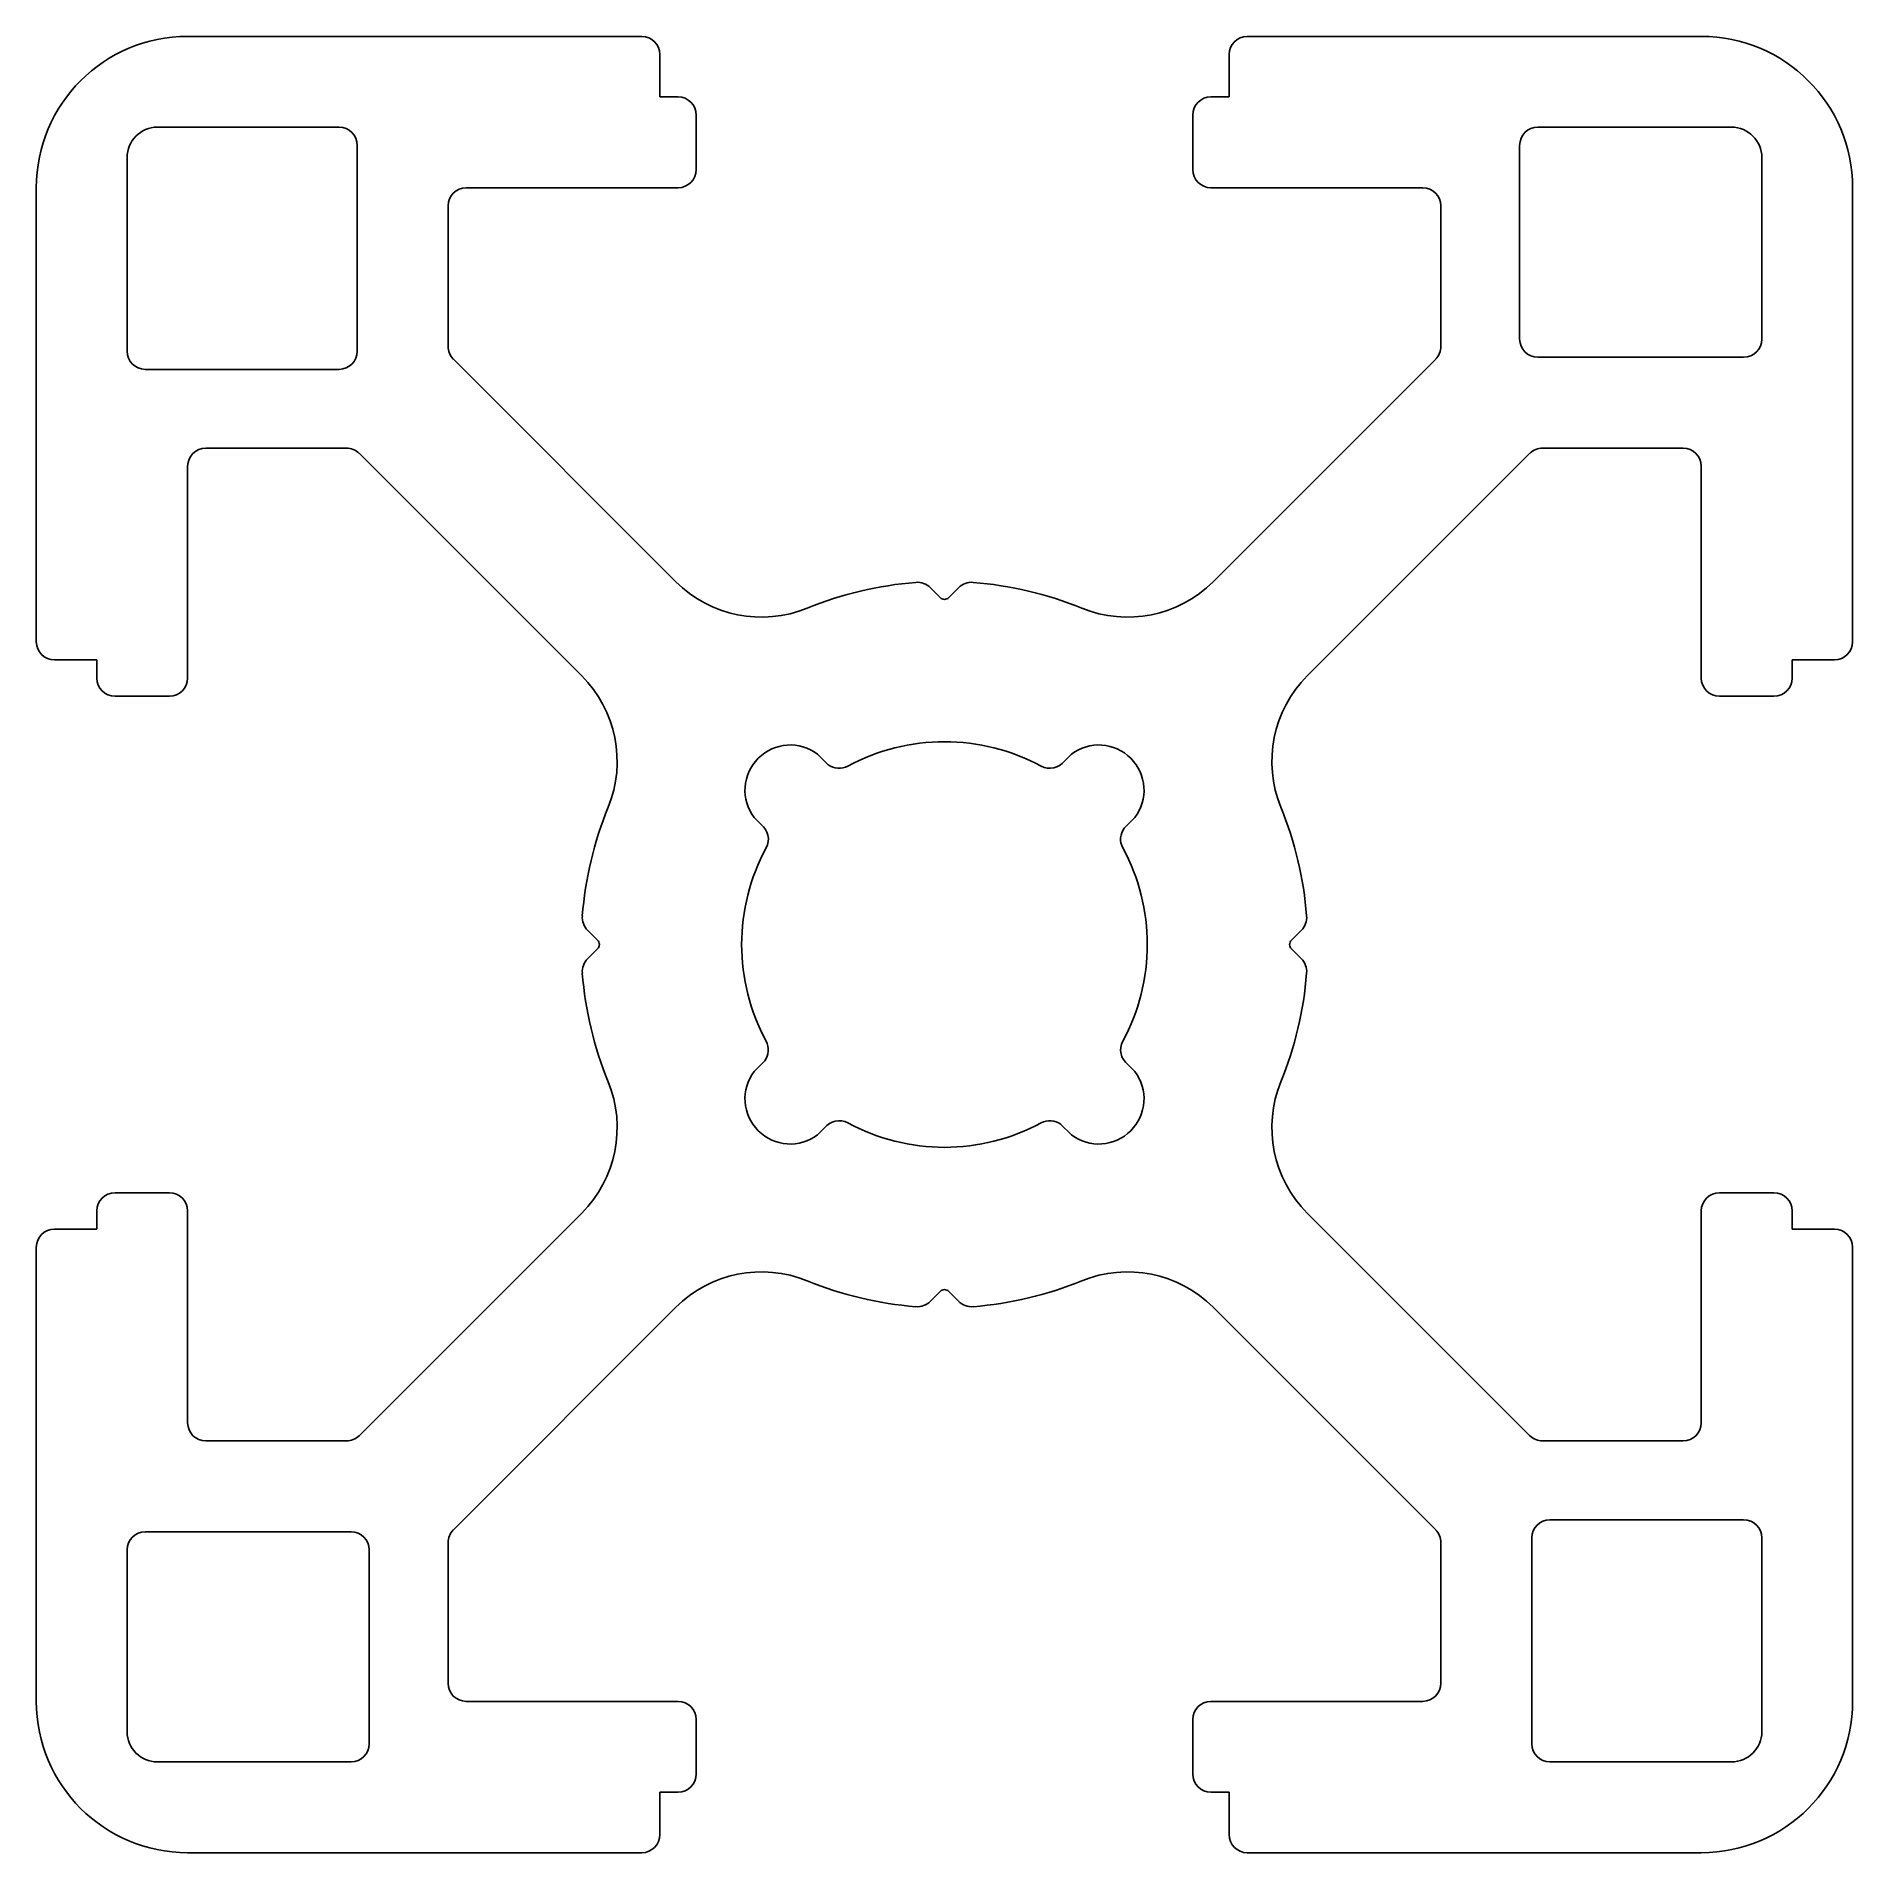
# Model space of a CAD drawing. Extents: x 2393 to 2423, y 1889.1 to 1919.1.
import ezdxf

# ---------------------------------------------------------------- set-up
doc = ezdxf.new("R2010")
doc.units = 0
doc.layers.get('0').update_dxf_attribs({"linetype": 'CONTINUOUS'})

msp = doc.modelspace()

# ---------------------------------------------------------------- linework, layer by layer
for p, q in [((2402.989, 1919.061), (2395.489, 1919.061)), ((2420.489, 1919.061), (2412.989, 1919.061)), ((2403.289, 1918.061), (2403.289, 1918.761)), ((2412.689, 1918.761), (2412.689, 1918.061)), ((2403.589, 1918.061), (2403.289, 1918.061)), ((2412.689, 1918.061), (2412.389, 1918.061)), ((2403.889, 1916.861), (2403.889, 1917.761)), ((2412.089, 1917.761), (2412.089, 1916.861)), ((2394.989, 1917.561), (2397.989, 1917.561)), ((2417.789, 1917.561), (2420.989, 1917.561)), ((2394.489, 1913.861), (2394.489, 1917.061)), ((2398.289, 1917.261), (2398.289, 1913.861)), ((2417.489, 1914.061), (2417.489, 1917.261)), ((2421.489, 1917.061), (2421.489, 1914.061)), ((2392.989, 1916.561), (2392.989, 1909.061)), ((2400.089, 1916.561), (2403.589, 1916.561)), ((2412.389, 1916.561), (2415.889, 1916.561)), ((2422.989, 1909.061), (2422.989, 1916.561)), ((2399.789, 1913.941), (2399.789, 1916.261)), ((2416.189, 1916.261), (2416.189, 1913.941)), ((2403.552, 1910.054), (2399.877, 1913.729)), ((2416.102, 1913.729), (2412.426, 1910.054)), ((2421.189, 1913.761), (2417.789, 1913.761)), ((2397.989, 1913.561), (2394.789, 1913.561)), ((2395.789, 1912.261), (2398.11, 1912.261)), ((2417.869, 1912.261), (2420.189, 1912.261)), ((2395.489, 1908.461), (2395.489, 1911.961)), ((2398.322, 1912.174), (2401.997, 1908.499)), ((2413.982, 1908.499), (2417.657, 1912.174)), ((2420.489, 1911.961), (2420.489, 1908.461)), ((2407.919, 1909.791), (2407.754, 1909.956)), ((2408.225, 1909.956), (2408.06, 1909.791)), ((2393.289, 1908.761), (2393.989, 1908.761)), ((2393.989, 1908.761), (2393.989, 1908.461)), ((2421.989, 1908.461), (2421.989, 1908.761)), ((2421.989, 1908.761), (2422.689, 1908.761)), ((2394.289, 1908.161), (2395.189, 1908.161)), ((2420.789, 1908.161), (2421.689, 1908.161)), ((2405.894, 1907.207), (2406.07, 1907.03)), ((2409.969, 1907.091), (2410.085, 1907.207)), ((2404.96, 1906.041), (2404.844, 1906.157)), ((2411.135, 1906.157), (2410.958, 1905.981)), ((2402.26, 1904.132), (2402.095, 1904.297)), ((2413.719, 1904.132), (2413.884, 1904.297)), ((2402.095, 1903.826), (2402.26, 1903.991)), ((2413.884, 1903.826), (2413.719, 1903.991)), ((2404.844, 1901.966), (2405.02, 1902.142)), ((2411.019, 1902.082), (2411.135, 1901.966)), ((2406.01, 1901.032), (2405.894, 1900.916)), ((2410.085, 1900.916), (2409.908, 1901.093)), ((2395.189, 1899.961), (2394.289, 1899.961)), ((2421.689, 1899.961), (2420.789, 1899.961)), ((2393.989, 1899.661), (2393.989, 1899.361)), ((2395.489, 1896.161), (2395.489, 1899.661)), ((2401.997, 1899.624), (2398.322, 1895.949)), ((2417.657, 1895.949), (2413.982, 1899.624)), ((2420.489, 1899.661), (2420.489, 1896.161)), ((2421.989, 1899.361), (2421.989, 1899.661)), ((2393.989, 1899.361), (2393.289, 1899.361)), ((2422.689, 1899.361), (2421.989, 1899.361)), ((2392.989, 1899.061), (2392.989, 1891.561)), ((2422.989, 1891.561), (2422.989, 1899.061)), ((2407.919, 1898.332), (2407.754, 1898.167)), ((2408.225, 1898.167), (2408.06, 1898.332)), ((2399.877, 1894.394), (2403.552, 1898.069)), ((2412.426, 1898.069), (2416.102, 1894.394)), ((2398.11, 1895.861), (2395.789, 1895.861)), ((2420.189, 1895.861), (2417.869, 1895.861)), ((2417.989, 1894.561), (2421.189, 1894.561)), ((2394.789, 1894.361), (2398.189, 1894.361)), ((2417.689, 1890.861), (2417.689, 1894.261)), ((2421.489, 1894.261), (2421.489, 1891.061)), ((2394.489, 1891.061), (2394.489, 1894.061)), ((2398.489, 1894.061), (2398.489, 1890.861)), ((2399.789, 1891.861), (2399.789, 1894.182)), ((2416.189, 1894.182), (2416.189, 1891.861)), ((2403.589, 1891.561), (2400.089, 1891.561)), ((2415.889, 1891.561), (2412.389, 1891.561)), ((2403.889, 1890.361), (2403.889, 1891.261)), ((2412.089, 1891.261), (2412.089, 1890.361)), ((2398.189, 1890.561), (2394.989, 1890.561)), ((2420.989, 1890.561), (2417.989, 1890.561)), ((2403.289, 1889.361), (2403.289, 1890.061)), ((2403.289, 1890.061), (2403.589, 1890.061)), ((2412.389, 1890.061), (2412.689, 1890.061)), ((2412.689, 1890.061), (2412.689, 1889.361)), ((2395.489, 1889.061), (2402.989, 1889.061)), ((2412.989, 1889.061), (2420.489, 1889.061))]:
    msp.add_line(p, q)
for centre, radius, start, end in [((2395.489, 1916.561), 2.5, 90, 180), ((2402.989, 1918.761), 0.3, 0, 90), ((2412.989, 1918.761), 0.3, 90, 180), ((2420.489, 1916.561), 2.5, 0, 90), ((2403.589, 1917.761), 0.3, 0, 90), ((2412.389, 1917.761), 0.3, 90, 180), ((2394.989, 1917.061), 0.5, 90, 180), ((2397.989, 1917.261), 0.3, 0, 90), ((2417.789, 1917.261), 0.3, 90, 180), ((2420.989, 1917.061), 0.5, 0, 90), ((2403.589, 1916.861), 0.3, 270, 0), ((2412.389, 1916.861), 0.3, 180, 270), ((2400.089, 1916.261), 0.3, 90, 180), ((2415.889, 1916.261), 0.3, 0, 90), ((2417.789, 1914.061), 0.3, 180, 270), ((2421.189, 1914.061), 0.3, 270, 0), ((2394.789, 1913.861), 0.3, 180, 270), ((2397.989, 1913.861), 0.3, 270, 0), ((2400.089, 1913.941), 0.3, 180, 225), ((2415.889, 1913.941), 0.3, 315, 0), ((2395.789, 1911.961), 0.3, 90, 180), ((2398.11, 1911.961), 0.3, 45, 90), ((2417.869, 1911.961), 0.3, 90, 135), ((2420.189, 1911.961), 0.3, 0, 90), ((2404.967, 1911.468), 2, 225, 292.201), ((2407.989, 1904.061), 6, 94.5084, 112.201), ((2407.541, 1909.744), 0.3, 44.9997, 94.5084), ((2408.437, 1909.744), 0.3, 85.4916, 135.0003), ((2407.989, 1904.061), 6, 67.799, 85.4916), ((2411.012, 1911.468), 2, 247.799, 315), ((2407.989, 1909.861), 0.1, 224.9997, 315.0003), ((2393.289, 1909.061), 0.3, 180, 270), ((2422.689, 1909.061), 0.3, 270, 0), ((2394.289, 1908.461), 0.3, 180, 270), ((2395.189, 1908.461), 0.3, 270, 0), ((2400.583, 1907.084), 2, 337.799, 45), ((2415.396, 1907.084), 2, 135, 202.201), ((2420.789, 1908.461), 0.3, 180, 270), ((2421.689, 1908.461), 0.3, 270, 0), ((2407.989, 1904.061), 3.35, 61.5448, 118.4552), ((2405.444, 1906.607), 0.75, 53.1515, 216.8485), ((2410.535, 1906.607), 0.75, 323.1515, 126.8485), ((2406.25, 1907.271), 0.3, 233.1515, 298.4552), ((2409.729, 1907.271), 0.3, 241.5448, 323.1515), ((2407.989, 1904.061), 6, 157.799, 175.4916), ((2407.989, 1904.061), 6, 4.5084, 22.201), ((2404.78, 1905.801), 0.3, 331.5448, 53.1515), ((2411.198, 1905.801), 0.3, 143.1515, 208.4552), ((2407.989, 1904.061), 3.35, 151.5448, 208.4552), ((2407.989, 1904.061), 3.35, 331.5448, 28.4552), ((2402.307, 1904.51), 0.3, 175.4916, 225.0002), ((2413.672, 1904.51), 0.3, 314.9998, 4.5084), ((2402.189, 1904.061), 0.1, 314.9998, 45.0002), ((2413.789, 1904.061), 0.1, 134.9998, 225.0002), ((2402.307, 1903.613), 0.3, 134.9998, 184.5084), ((2413.672, 1903.613), 0.3, 355.4916, 45.0002), ((2407.989, 1904.061), 6, 184.5084, 202.201), ((2407.989, 1904.061), 6, 337.799, 355.4916), ((2404.78, 1902.322), 0.3, 323.1515, 28.4552), ((2411.198, 1902.322), 0.3, 151.5448, 233.1515), ((2400.583, 1901.039), 2, 315, 22.201), ((2405.444, 1901.516), 0.75, 143.1515, 306.8485), ((2410.535, 1901.516), 0.75, 233.1515, 36.8485), ((2415.396, 1901.039), 2, 157.799, 225), ((2406.25, 1900.852), 0.3, 61.5448, 143.1515), ((2407.989, 1904.061), 3.35, 241.5448, 298.4552), ((2409.729, 1900.852), 0.3, 53.1515, 118.4552), ((2394.289, 1899.661), 0.3, 90, 180), ((2395.189, 1899.661), 0.3, 0, 90), ((2420.789, 1899.661), 0.3, 90, 180), ((2421.689, 1899.661), 0.3, 0, 90), ((2393.289, 1899.061), 0.3, 90, 180), ((2422.689, 1899.061), 0.3, 0, 90), ((2404.967, 1896.655), 2, 67.799, 135), ((2407.989, 1904.061), 6, 247.799, 265.4916), ((2407.989, 1904.061), 6, 274.5084, 292.201), ((2411.012, 1896.655), 2, 45, 112.201), ((2407.541, 1898.379), 0.3, 265.4916, 315.0003), ((2407.989, 1898.261), 0.1, 44.9997, 135.0003), ((2408.437, 1898.379), 0.3, 224.9997, 274.5084), ((2395.789, 1896.161), 0.3, 180, 270), ((2420.189, 1896.161), 0.3, 270, 0), ((2398.11, 1896.161), 0.3, 270, 315), ((2417.869, 1896.161), 0.3, 225, 270), ((2417.989, 1894.261), 0.3, 90, 180), ((2421.189, 1894.261), 0.3, 0, 90), ((2394.789, 1894.061), 0.3, 90, 180), ((2398.189, 1894.061), 0.3, 0, 90), ((2400.089, 1894.182), 0.3, 135, 180), ((2415.889, 1894.182), 0.3, 0, 45), ((2400.089, 1891.861), 0.3, 180, 270), ((2415.889, 1891.861), 0.3, 270, 0), ((2395.489, 1891.561), 2.5, 180, 270), ((2403.589, 1891.261), 0.3, 0, 90), ((2412.389, 1891.261), 0.3, 90, 180), ((2420.489, 1891.561), 2.5, 270, 0), ((2394.989, 1891.061), 0.5, 180, 270), ((2420.989, 1891.061), 0.5, 270, 0), ((2398.189, 1890.861), 0.3, 270, 0), ((2417.989, 1890.861), 0.3, 180, 270), ((2403.589, 1890.361), 0.3, 270, 0), ((2412.389, 1890.361), 0.3, 180, 270), ((2402.989, 1889.361), 0.3, 270, 0), ((2412.989, 1889.361), 0.3, 180, 270)]:
    msp.add_arc(centre, radius, start, end)

doc.saveas('drawing.dxf')
